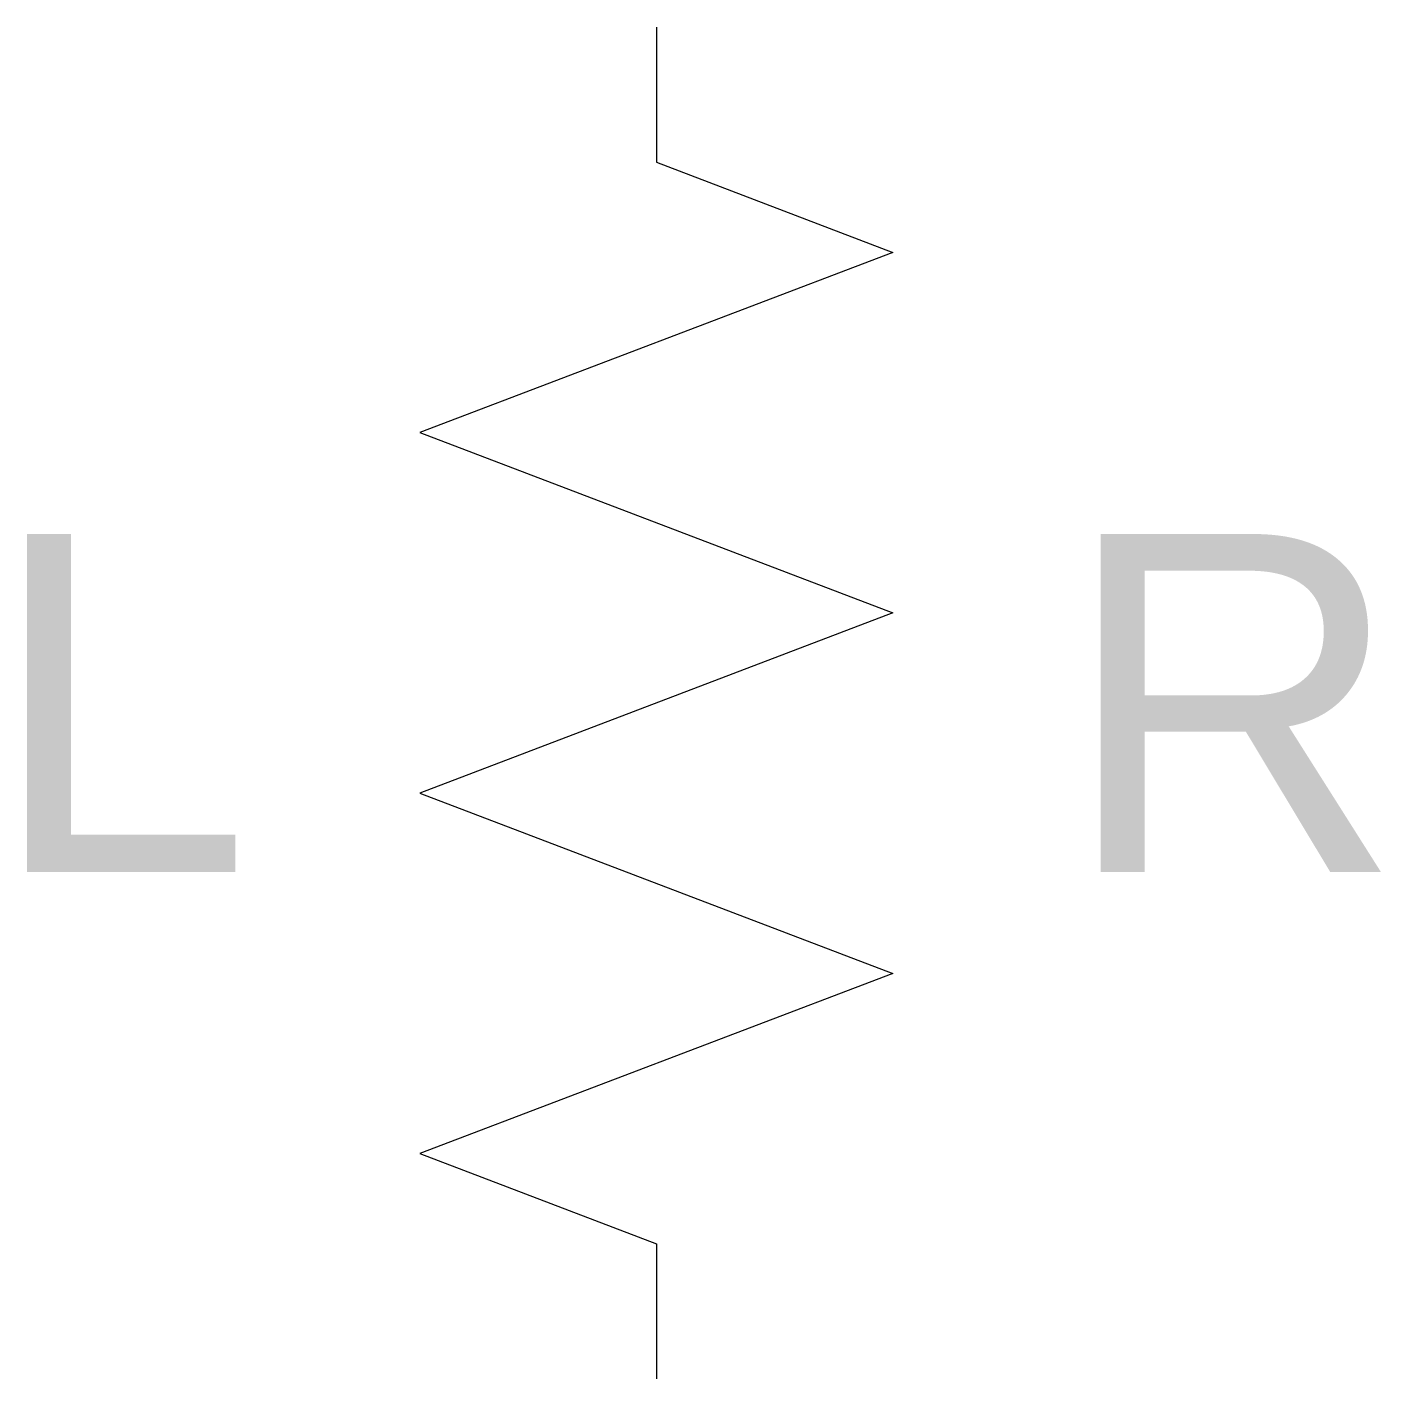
# Model space of a CAD drawing. Extents: x -4.7 to 5.4, y -5 to 5.
import ezdxf
from ezdxf.enums import TextEntityAlignment as Align

# ---------------------------------------------------------------- set-up
doc = ezdxf.new("R2010")
doc.units = 0
doc.layers.add('OBJECT', color=7, linetype='Continuous', lineweight=25)
doc.styles.add('textstyle3', font='')
doc.styles.get('textstyle3').set_extended_font_data('Arial')

msp = doc.modelspace()

# ---------------------------------------------------------------- linework, layer by layer
at = {"layer": 'OBJECT', "color": 0, "linetype": 'Continuous'}
for p, q in [((0, 5), (0, 4)), ((0, 4), (1.75, 3.333)), ((1.75, 3.333), (-1.75, 2)), ((-1.75, 2), (1.75, 0.667)), ((1.75, 0.667), (-1.75, -0.667)), ((-1.75, -0.667), (1.75, -2)), ((1.75, -2), (-1.75, -3.333)), ((-1.75, -3.333), (0, -4)), ((0, -4), (0, -5))]:
    msp.add_line(p, q, dxfattribs=at)

# ---------------------------------------------------------------- texts
at = {"style": 'textstyle3'}
msp.add_attdef('L', text='', height=2.5, dxfattribs=at).set_placement((-3, 0), align=Align.MIDDLE_RIGHT)
msp.add_attdef('R', text='', height=2.5, dxfattribs=at).set_placement((3, 0), align=Align.MIDDLE_LEFT)

doc.saveas('drawing.dxf')
